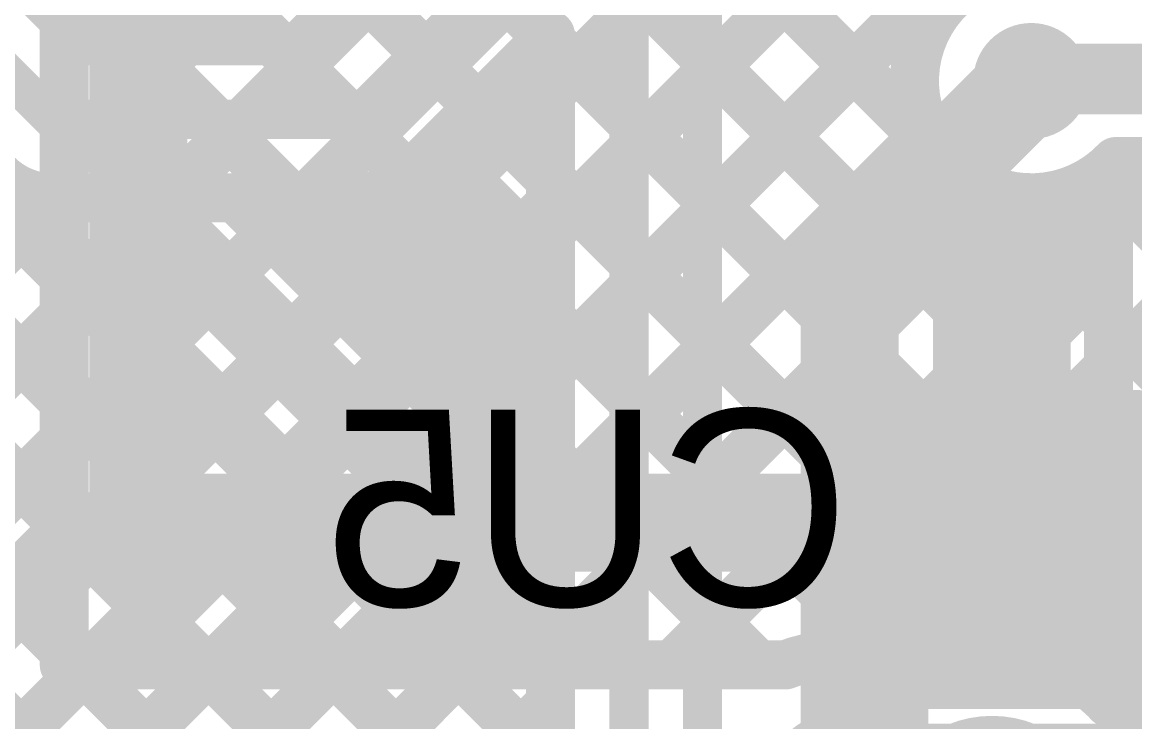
# Model space of a CAD drawing. Header units: millimetres. Extents: x 0.79 to 4.38, y 0.99 to 3.94.
# Drawn here: x 2.8004 to 3.0271, y 2.2424 to 2.385 of the extents above; entities that cross this region are included whole.
import ezdxf

# ---------------------------------------------------------------- set-up
doc = ezdxf.new("R2010")
doc.units = ezdxf.units.MM
doc.header["$MEASUREMENT"] = 0
for name, color, linetype in [('BottomLayer', 5, 'Continuous'), ('BottomOverlay', 54, 'Continuous'), ('BottomPaste', 16, 'Continuous'), ('BottomSolder', 6, 'Continuous'), ('MultiLayer', 9, 'Continuous'), ('TopLayer', 1, 'Continuous'), ('TopOverlay', 2, 'Continuous'), ('ViaHoleLayer', 16, 'Continuous')]:
    doc.layers.add(name, color=color, linetype=linetype)

# ---------------------------------------------------------------- blocks, each defined once
blk = doc.blocks.new('C__0603_B_77')
at = {"layer": 'BottomLayer'}
for points in [[(-0.045, 0.0175), (-0.045, -0.0175), (-0.015, 0.0175), (-0.015, -0.0175)], [(0.015, 0.0175), (0.015, -0.0175), (0.045, 0.0175), (0.045, -0.0175)]]:
    blk.add_solid(points, dxfattribs=at)
at = {"layer": 'BottomOverlay', "const_width": 0.01}
for points in [[(0.052, 0.024), (-0.052, 0.024)], [(-0.052, -0.024), (-0.052, 0.024)], [(0.052, -0.024), (0.052, 0.024)], [(0.052, -0.024), (-0.052, -0.024)]]:
    blk.add_lwpolyline(points, dxfattribs=at)
at = {"layer": 'BottomOverlay', "const_width": 0.005}
for points in [[(-0.0545, 0.024, 1), (-0.0495, 0.024, 1)], [(-0.0545, 0.024, 1), (-0.0495, 0.024, 1)], [(0.0495, 0.024, 1), (0.0545, 0.024, 1)], [(0.0495, 0.024, 1), (0.0545, 0.024, 1)], [(-0.0545, -0.024, 1), (-0.0495, -0.024, 1)], [(-0.0545, -0.024, 1), (-0.0495, -0.024, 1)], [(0.0495, -0.024, 1), (0.0545, -0.024, 1)], [(0.0495, -0.024, 1), (0.0545, -0.024, 1)]]:
    blk.add_lwpolyline(points, format="xyb", close=True, dxfattribs=at)
at = {"layer": 'BottomPaste'}
for points in [[(-0.045, 0.0175), (-0.045, -0.0175), (-0.015, 0.0175), (-0.015, -0.0175)], [(0.015, 0.0175), (0.015, -0.0175), (0.045, 0.0175), (0.045, -0.0175)]]:
    blk.add_solid(points, dxfattribs=at)
at = {"layer": 'BottomSolder'}
for points in [[(-0.049, 0.0215), (-0.049, -0.0215), (-0.011, 0.0215), (-0.011, -0.0215)], [(0.011, 0.0215), (0.011, -0.0215), (0.049, 0.0215), (0.049, -0.0215)]]:
    blk.add_solid(points, dxfattribs=at)
blk = doc.blocks.new('STM32F070CBT6TR_258')
at = {"layer": 'TopOverlay', "const_width": 0.02362}
blk.add_lwpolyline([(-0.09219, 0.103, 1), (-0.11581, 0.103, 1)], format="xyb", close=True, dxfattribs=at)

msp = doc.modelspace()

# ---------------------------------------------------------------- linework, layer by layer
at = {"layer": 'BottomLayer'}
for points, const_width in [([(2.80892, 2.45196), (3.01088, 2.25)], 0.01), ([(2.80892, 2.254), (2.80892, 2.439)], 0.01), ([(2.80892, 2.27152), (2.97448, 2.43708)], 0.01), ([(2.94636, 2.42765), (2.98685, 2.38716)], 0.01), ([(2.80892, 2.42368), (2.98259, 2.25)], 0.01), ([(2.80892, 2.38465), (2.84543, 2.42117)], 0.01), ([(2.80892, 2.35637), (2.87196, 2.41941)], 0.01), ([(2.87052, 2.41864), (3.05016, 2.239)], 0.01), ([(2.90059, 2.41685), (3.07934, 2.2381)], 0.01), ([(2.80892, 2.32808), (2.89712, 2.41628)], 0.01), ([(2.80892, 2.2998), (2.92532, 2.4162)], 0.01), ([(2.92931, 2.41642), (2.98677, 2.35895)], 0.01), ([(2.81969, 2.254), (2.97614, 2.41046)], 0.01), ([(2.824, 2.285), (2.824, 2.403)], 0.02), ([(2.84797, 2.254), (2.99516, 2.40119)], 0.01), ([(2.80892, 2.39539), (2.95031, 2.254)], 0.01), ([(3.0055, 2.3735), (3.006, 2.373)], 0.02), ([(3.006, 2.373), (3.00758, 2.37458)], 0.012), ([(3.00758, 2.37458), (3.05935, 2.37458)], 0.012), ([(2.80892, 2.36711), (2.92202, 2.254)], 0.01), ([(2.87625, 2.254), (2.98467, 2.36242)], 0.01), ([(2.93282, 2.254), (3.03485, 2.35603)], 0.01), ([(2.98539, 2.25), (3.09197, 2.35658)], 0.01), ([(3.02325, 2.35658), (3.03485, 2.35658)], 0.01), ([(2.96282, 2.25571), (3.06069, 2.35358)], 0.01), ([(2.99195, 2.35377), (3.09246, 2.25327)], 0.01), ([(3.02016, 2.35385), (3.11057, 2.26344)], 0.01), ([(2.90454, 2.254), (3.0004, 2.34986)], 0.01), ([(2.80892, 2.33882), (2.89374, 2.254)], 0.01), ([(3.004, 2.283), (3.004, 2.33)], 0.02), ([(3.01368, 2.25), (3.09016, 2.32648)], 0.01), ([(2.80892, 2.31054), (2.86546, 2.254)], 0.01), ([(2.826, 2.283), (3.004, 2.283)], 0.02), ([(2.80892, 2.28225), (2.83717, 2.254)], 0.01), ([(2.80892, 2.254), (2.95589, 2.254)], 0.01), ([(2.98059, 2.25), (3.0335, 2.25)], 0.01)]:
    msp.add_lwpolyline(points, dxfattribs=dict(at, const_width=const_width))
at = {"layer": 'BottomLayer', "const_width": 0.01}
for points in [[(3.02325, 2.35658, -2.171228), (3.01955, 2.39258)], [(2.95589, 2.254, -0.283829), (2.98059, 2.25)]]:
    msp.add_lwpolyline(points, format="xyb", dxfattribs=at)
at = {"layer": 'BottomLayer'}
for points, const_width in [([(2.98435, 2.38716, 1), (2.98935, 2.38716, 1)], 0.005), ([(2.80642, 2.38465, 1), (2.81142, 2.38465, 1)], 0.005), ([(3.00009, 2.373, 1), (3.01191, 2.373, 1)], 0.01181), ([(3.0005, 2.3735, 1), (3.0105, 2.3735, 1)], 0.01), ([(3.001, 2.373, 1), (3.011, 2.373, 1)], 0.01), ([(3.003, 2.373, 1), (3.009, 2.373, 1)], 0.006), ([(3.00458, 2.37458, 1), (3.01058, 2.37458, 1)], 0.006), ([(3.00458, 2.37458, 1), (3.01058, 2.37458, 1)], 0.006), ([(2.80642, 2.36711, 1), (2.81142, 2.36711, 1)], 0.005), ([(2.98217, 2.36242, 1), (2.98717, 2.36242, 1)], 0.005), ([(2.98427, 2.35895, 1), (2.98927, 2.35895, 1)], 0.005), ([(2.80642, 2.35637, 1), (2.81142, 2.35637, 1)], 0.005), ([(3.02075, 2.35658, 1), (3.02575, 2.35658, 1)], 0.005), ([(3.02075, 2.35658, 1), (3.02575, 2.35658, 1)], 0.005), ([(2.98945, 2.35377, 1), (2.99445, 2.35377, 1)], 0.005), ([(3.01766, 2.35385, 1), (3.02266, 2.35385, 1)], 0.005), ([(2.9979, 2.34986, 1), (3.0029, 2.34986, 1)], 0.005), ([(2.80642, 2.33882, 1), (2.81142, 2.33882, 1)], 0.005), ([(2.99809, 2.33, 1), (3.00991, 2.33, 1)], 0.01181), ([(2.999, 2.33, 1), (3.009, 2.33, 1)], 0.01), ([(2.80642, 2.32808, 1), (2.81142, 2.32808, 1)], 0.005), ([(2.80642, 2.31054, 1), (2.81142, 2.31054, 1)], 0.005), ([(2.80642, 2.2998, 1), (2.81142, 2.2998, 1)], 0.005), ([(2.81809, 2.283, 1), (2.82991, 2.283, 1)], 0.01181), ([(2.819, 2.285, 1), (2.829, 2.285, 1)], 0.01), ([(2.821, 2.283, 1), (2.831, 2.283, 1)], 0.01), ([(2.999, 2.283, 1), (3.009, 2.283, 1)], 0.01), ([(2.999, 2.283, 1), (3.009, 2.283, 1)], 0.01), ([(2.80642, 2.28225, 1), (2.81142, 2.28225, 1)], 0.005), ([(2.80642, 2.27152, 1), (2.81142, 2.27152, 1)], 0.005), ([(2.96032, 2.25571, 1), (2.96532, 2.25571, 1)], 0.005), ([(2.80642, 2.254, 1), (2.81142, 2.254, 1)], 0.005), ([(2.80642, 2.254, 1), (2.81142, 2.254, 1)], 0.005), ([(2.81719, 2.254, 1), (2.82219, 2.254, 1)], 0.005), ([(2.83467, 2.254, 1), (2.83967, 2.254, 1)], 0.005), ([(2.84547, 2.254, 1), (2.85047, 2.254, 1)], 0.005), ([(2.86296, 2.254, 1), (2.86796, 2.254, 1)], 0.005), ([(2.87375, 2.254, 1), (2.87875, 2.254, 1)], 0.005), ([(2.89124, 2.254, 1), (2.89624, 2.254, 1)], 0.005), ([(2.90204, 2.254, 1), (2.90704, 2.254, 1)], 0.005), ([(2.91952, 2.254, 1), (2.92452, 2.254, 1)], 0.005), ([(2.93032, 2.254, 1), (2.93532, 2.254, 1)], 0.005), ([(2.94781, 2.254, 1), (2.95281, 2.254, 1)], 0.005), ([(2.95339, 2.254, 1), (2.95839, 2.254, 1)], 0.005), ([(2.95339, 2.254, 1), (2.95839, 2.254, 1)], 0.005), ([(2.97809, 2.25, 1), (2.98309, 2.25, 1)], 0.005), ([(2.97809, 2.25, 1), (2.98309, 2.25, 1)], 0.005), ([(2.98009, 2.25, 1), (2.98509, 2.25, 1)], 0.005), ([(2.98289, 2.25, 1), (2.98789, 2.25, 1)], 0.005), ([(3.00838, 2.25, 1), (3.01338, 2.25, 1)], 0.005), ([(3.01118, 2.25, 1), (3.01618, 2.25, 1)], 0.005), ([(2.95909, 2.232, 1), (2.97091, 2.232, 1)], 0.01181)]:
    msp.add_lwpolyline(points, format="xyb", close=True, dxfattribs=dict(at, const_width=const_width))
msp.add_solid([(2.978, 2.246), (3.082, 2.246), (2.978, 2.307), (3.082, 2.307)], dxfattribs=at)
at = {"layer": 'MultiLayer', "const_width": 0.01181}
for points in [[(3.00009, 2.373, 1), (3.01191, 2.373, 1)], [(2.99809, 2.33, 1), (3.00991, 2.33, 1)], [(2.81809, 2.283, 1), (2.82991, 2.283, 1)], [(2.95909, 2.232, 1), (2.97091, 2.232, 1)]]:
    msp.add_lwpolyline(points, format="xyb", close=True, dxfattribs=at)
at = {"layer": 'TopLayer'}
for points, const_width in [([(2.86819, 2.36519), (2.926, 2.423)], 0.008), ([(2.85566, 2.38019), (2.895, 2.41953)], 0.008), ([(2.78142, 2.41158), (2.81281, 2.38019)], 0.008), ([(2.924, 2.21679), (2.924, 2.399)], 0.008), ([(2.77989, 2.3919), (2.8066, 2.36519)], 0.008), ([(2.939, 2.223), (2.939, 2.39116)], 0.008), ([(2.87952, 2.35389), (2.908, 2.38237)], 0.01), ([(2.908, 2.21679), (2.908, 2.38237)], 0.01), ([(2.81281, 2.38019), (2.85566, 2.38019)], 0.008), ([(2.76624, 2.37584), (2.908, 2.23408)], 0.01), ([(2.969, 2.336), (3.006, 2.373)], 0.02), ([(3.006, 2.373), (3.00679, 2.37221)], 0.012), ([(2.7663, 2.23173), (2.908, 2.37343)], 0.01), ([(2.89749, 2.37186), (2.908, 2.36135)], 0.01), ([(3.00679, 2.37221), (3.05935, 2.37221)], 0.012), ([(2.8066, 2.36519), (2.86819, 2.36519)], 0.008), ([(2.88476, 2.35914), (2.908, 2.3359)], 0.01), ([(3.02063, 2.35421), (3.05935, 2.35421)], 0.01), ([(2.991, 2.32689), (3.01512, 2.351)], 0.01), ([(3.004, 2.33), (3.02653, 2.35253)], 0.008), ([(3.01847, 2.35271), (3.02176, 2.34942)], 0.01), ([(3.02653, 2.35253), (3.05935, 2.35253)], 0.008), ([(2.76624, 2.35038), (2.92138, 2.19524)], 0.01), ([(2.76624, 2.30803), (2.80739, 2.34919)], 0.01), ([(2.76624, 2.28258), (2.83285, 2.34919)], 0.01), ([(2.76624, 2.25712), (2.85831, 2.34919)], 0.01), ([(2.8066, 2.34919), (2.86819, 2.34919)], 0.01), ([(2.81834, 2.34919), (2.908, 2.25953)], 0.01), ([(2.8438, 2.34919), (2.908, 2.28499)], 0.01), ([(2.86922, 2.34922), (2.908, 2.31044)], 0.01), ([(3.02176, 2.35075), (3.05751, 2.35075)], 0.01), ([(3.02176, 2.33106), (3.02176, 2.35075)], 0.01), ([(2.79735, 2.23732), (2.908, 2.34797)], 0.01), ([(2.969, 2.236), (2.969, 2.336)], 0.02), ([(3.00492, 2.34081), (3.02176, 2.32396)], 0.01), ([(3.00492, 2.3408), (3.02176, 2.32396)], 0.01), ([(2.991, 2.30369), (3.02176, 2.33446)], 0.01), ([(3.02176, 2.31494), (3.02176, 2.33106)], 0.01), ([(3.02176, 2.31494), (3.02176, 2.33106)], 0.01), ([(2.991, 2.254), (2.991, 2.32689)], 0.01), ([(2.99219, 2.32808), (3.02176, 2.2985)], 0.01), ([(2.76624, 2.32493), (2.89593, 2.19524)], 0.01), ([(2.80936, 2.22388), (2.908, 2.32252)], 0.01), ([(3.02176, 2.31138), (3.02176, 2.31494)], 0.01), ([(3.02176, 2.29525), (3.02176, 2.31138)], 0.01), ([(3.02176, 2.29525), (3.02176, 2.31138)], 0.01), ([(2.991, 2.27824), (3.02176, 2.309)], 0.01), ([(2.991, 2.30381), (3.02176, 2.27305)], 0.01), ([(2.76624, 2.29947), (2.87047, 2.19524)], 0.01), ([(2.83534, 2.2244), (2.908, 2.29706)], 0.01), ([(3.02176, 2.29169), (3.02176, 2.29525)], 0.01), ([(3.02176, 2.27557), (3.02176, 2.29169)], 0.01), ([(3.02176, 2.27557), (3.02176, 2.29169)], 0.01), ([(2.76096, 2.234), (2.80996, 2.283)], 0.01), ([(2.80996, 2.283), (2.824, 2.283)], 0.01), ([(2.99222, 2.254), (3.02176, 2.28355)], 0.01), ([(2.991, 2.27835), (3.02176, 2.24759)], 0.01), ([(2.76624, 2.27402), (2.81555, 2.22471)], 0.01), ([(3.02176, 2.27201), (3.02176, 2.27557)], 0.01), ([(2.84747, 2.21107), (2.908, 2.27161)], 0.01), ([(3.02176, 2.25588), (3.02176, 2.27201)], 0.01), ([(3.02176, 2.25588), (3.02176, 2.27201)], 0.01), ([(3.01518, 2.2515), (3.02176, 2.25809)], 0.01), ([(3.02176, 2.25232), (3.02176, 2.25588)], 0.01), ([(2.991, 2.254), (3.005, 2.254)], 0.01), ([(3.02176, 2.24635), (3.02176, 2.25232)], 0.01), ([(3.02176, 2.24635), (3.02176, 2.25232)], 0.01), ([(2.85709, 2.19524), (2.908, 2.24615)], 0.01), ([(2.965, 2.232), (2.969, 2.236)], 0.02)]:
    msp.add_lwpolyline(points, dxfattribs=dict(at, const_width=const_width))
for points, const_width in [([(2.9055, 2.38237, 1), (2.9105, 2.38237, 1)], 0.005), ([(2.9055, 2.38237, 1), (2.9105, 2.38237, 1)], 0.005), ([(2.81081, 2.38019, 1), (2.81481, 2.38019, 1)], 0.004), ([(2.81081, 2.38019, 1), (2.81481, 2.38019, 1)], 0.004), ([(2.85366, 2.38019, 1), (2.85766, 2.38019, 1)], 0.004), ([(2.85366, 2.38019, 1), (2.85766, 2.38019, 1)], 0.004), ([(3.00009, 2.373, 1), (3.01191, 2.373, 1)], 0.01181), ([(3.001, 2.373, 1), (3.011, 2.373, 1)], 0.01), ([(3.003, 2.373, 1), (3.009, 2.373, 1)], 0.006), ([(2.89499, 2.37186, 1), (2.89999, 2.37186, 1)], 0.005), ([(2.9055, 2.37343, 1), (2.9105, 2.37343, 1)], 0.005), ([(3.00379, 2.37221, 1), (3.00979, 2.37221, 1)], 0.006), ([(3.00379, 2.37221, 1), (3.00979, 2.37221, 1)], 0.006), ([(2.8046, 2.36519, 1), (2.8086, 2.36519, 1)], 0.004), ([(2.8046, 2.36519, 1), (2.8086, 2.36519, 1)], 0.004), ([(2.86619, 2.36519, 1), (2.87019, 2.36519, 1)], 0.004), ([(2.86619, 2.36519, 1), (2.87019, 2.36519, 1)], 0.004), ([(2.9055, 2.36135, 1), (2.9105, 2.36135, 1)], 0.005), ([(2.88226, 2.35914, 1), (2.88726, 2.35914, 1)], 0.005), ([(2.877, 2.35388, 1), (2.882, 2.35388, 1)], 0.005), ([(2.87702, 2.35389, 1), (2.88202, 2.35389, 1)], 0.005), ([(2.87702, 2.35389, 1), (2.88202, 2.35389, 1)], 0.005), ([(3.01813, 2.35421, 1), (3.02313, 2.35421, 1)], 0.005), ([(3.01813, 2.35421, 1), (3.02313, 2.35421, 1)], 0.005), ([(3.01262, 2.351, 1), (3.01762, 2.351, 1)], 0.005), ([(3.01262, 2.351, 1), (3.01762, 2.351, 1)], 0.005), ([(3.01597, 2.35271, 1), (3.02097, 2.35271, 1)], 0.005), ([(3.02453, 2.35253, 1), (3.02853, 2.35253, 1)], 0.004), ([(3.02453, 2.35253, 1), (3.02853, 2.35253, 1)], 0.004), ([(2.8041, 2.34919, 1), (2.8091, 2.34919, 1)], 0.005), ([(2.8041, 2.34919, 1), (2.8091, 2.34919, 1)], 0.005), ([(2.8041, 2.34919, 1), (2.8091, 2.34919, 1)], 0.005), ([(2.80489, 2.34919, 1), (2.80989, 2.34919, 1)], 0.005), ([(2.81584, 2.34919, 1), (2.82084, 2.34919, 1)], 0.005), ([(2.83035, 2.34919, 1), (2.83535, 2.34919, 1)], 0.005), ([(2.8413, 2.34919, 1), (2.8463, 2.34919, 1)], 0.005), ([(2.85581, 2.34919, 1), (2.86081, 2.34919, 1)], 0.005), ([(2.86569, 2.34919, 1), (2.87069, 2.34919, 1)], 0.005), ([(2.86569, 2.34919, 1), (2.87069, 2.34919, 1)], 0.005), ([(2.86569, 2.34919, 1), (2.87069, 2.34919, 1)], 0.005), ([(2.86672, 2.34922, 1), (2.87172, 2.34922, 1)], 0.005), ([(3.01926, 2.35075, 1), (3.02426, 2.35075, 1)], 0.005), ([(3.01926, 2.35075, 1), (3.02426, 2.35075, 1)], 0.005), ([(3.01926, 2.34942, 1), (3.02426, 2.34942, 1)], 0.005), ([(2.9055, 2.34797, 1), (2.9105, 2.34797, 1)], 0.005), ([(2.964, 2.336, 1), (2.974, 2.336, 1)], 0.01), ([(2.964, 2.336, 1), (2.974, 2.336, 1)], 0.01), ([(3.00242, 2.34081, 1), (3.00742, 2.34081, 1)], 0.005), ([(3.00242, 2.3408, 1), (3.00742, 2.3408, 1)], 0.005), ([(2.9055, 2.3359, 1), (2.9105, 2.3359, 1)], 0.005), ([(2.99809, 2.33, 1), (3.00991, 2.33, 1)], 0.01181), ([(3.01926, 2.33446, 1), (3.02426, 2.33446, 1)], 0.005), ([(3.01926, 2.33106, 1), (3.02426, 2.33106, 1)], 0.005), ([(3.01926, 2.33106, 1), (3.02426, 2.33106, 1)], 0.005), ([(3.01926, 2.33106, 1), (3.02426, 2.33106, 1)], 0.005), ([(3.002, 2.33, 1), (3.006, 2.33, 1)], 0.004), ([(2.9885, 2.32689, 1), (2.9935, 2.32689, 1)], 0.005), ([(2.9885, 2.32689, 1), (2.9935, 2.32689, 1)], 0.005), ([(2.98969, 2.32808, 1), (2.99469, 2.32808, 1)], 0.005), ([(3.01926, 2.32396, 1), (3.02426, 2.32396, 1)], 0.005), ([(3.01926, 2.32396, 1), (3.02426, 2.32396, 1)], 0.005), ([(2.9055, 2.32252, 1), (2.9105, 2.32252, 1)], 0.005), ([(3.01926, 2.31494, 1), (3.02426, 2.31494, 1)], 0.005), ([(3.01926, 2.31494, 1), (3.02426, 2.31494, 1)], 0.005), ([(3.01926, 2.31494, 1), (3.02426, 2.31494, 1)], 0.005), ([(2.9055, 2.31044, 1), (2.9105, 2.31044, 1)], 0.005), ([(3.01926, 2.31138, 1), (3.02426, 2.31138, 1)], 0.005), ([(3.01926, 2.31138, 1), (3.02426, 2.31138, 1)], 0.005), ([(3.01926, 2.31138, 1), (3.02426, 2.31138, 1)], 0.005), ([(3.01926, 2.309, 1), (3.02426, 2.309, 1)], 0.005), ([(2.9885, 2.30381, 1), (2.9935, 2.30381, 1)], 0.005), ([(2.9885, 2.30369, 1), (2.9935, 2.30369, 1)], 0.005), ([(2.9055, 2.29706, 1), (2.9105, 2.29706, 1)], 0.005), ([(3.01926, 2.2985, 1), (3.02426, 2.2985, 1)], 0.005), ([(3.01926, 2.29525, 1), (3.02426, 2.29525, 1)], 0.005), ([(3.01926, 2.29525, 1), (3.02426, 2.29525, 1)], 0.005), ([(3.01926, 2.29525, 1), (3.02426, 2.29525, 1)], 0.005), ([(2.81809, 2.283, 1), (2.82991, 2.283, 1)], 0.01181), ([(3.01926, 2.29169, 1), (3.02426, 2.29169, 1)], 0.005), ([(3.01926, 2.29169, 1), (3.02426, 2.29169, 1)], 0.005), ([(3.01926, 2.29169, 1), (3.02426, 2.29169, 1)], 0.005), ([(2.80746, 2.283, 1), (2.81246, 2.283, 1)], 0.005), ([(2.80746, 2.283, 1), (2.81246, 2.283, 1)], 0.005), ([(2.8215, 2.283, 1), (2.8265, 2.283, 1)], 0.005), ([(2.9055, 2.28499, 1), (2.9105, 2.28499, 1)], 0.005), ([(3.01926, 2.28355, 1), (3.02426, 2.28355, 1)], 0.005), ([(2.9885, 2.27835, 1), (2.9935, 2.27835, 1)], 0.005), ([(2.9885, 2.27824, 1), (2.9935, 2.27824, 1)], 0.005), ([(3.01926, 2.27557, 1), (3.02426, 2.27557, 1)], 0.005), ([(3.01926, 2.27557, 1), (3.02426, 2.27557, 1)], 0.005), ([(3.01926, 2.27557, 1), (3.02426, 2.27557, 1)], 0.005), ([(2.9055, 2.27161, 1), (2.9105, 2.27161, 1)], 0.005), ([(3.01926, 2.27305, 1), (3.02426, 2.27305, 1)], 0.005), ([(3.01926, 2.27201, 1), (3.02426, 2.27201, 1)], 0.005), ([(3.01926, 2.27201, 1), (3.02426, 2.27201, 1)], 0.005), ([(3.01926, 2.27201, 1), (3.02426, 2.27201, 1)], 0.005), ([(2.9055, 2.25953, 1), (2.9105, 2.25953, 1)], 0.005), ([(3.01926, 2.25809, 1), (3.02426, 2.25809, 1)], 0.005), ([(3.01926, 2.25588, 1), (3.02426, 2.25588, 1)], 0.005), ([(3.01926, 2.25588, 1), (3.02426, 2.25588, 1)], 0.005), ([(3.01926, 2.25588, 1), (3.02426, 2.25588, 1)], 0.005), ([(2.9885, 2.254, 1), (2.9935, 2.254, 1)], 0.005), ([(2.9885, 2.254, 1), (2.9935, 2.254, 1)], 0.005), ([(2.98972, 2.254, 1), (2.99472, 2.254, 1)], 0.005), ([(3.0025, 2.254, 1), (3.0075, 2.254, 1)], 0.005), ([(3.0025, 2.254, 1), (3.0075, 2.254, 1)], 0.005), ([(3.0025, 2.254, 1), (3.0075, 2.254, 1)], 0.005), ([(3.01268, 2.2515, 1), (3.01768, 2.2515, 1)], 0.005), ([(3.01926, 2.25232, 1), (3.02426, 2.25232, 1)], 0.005), ([(3.01926, 2.25232, 1), (3.02426, 2.25232, 1)], 0.005), ([(3.01926, 2.25232, 1), (3.02426, 2.25232, 1)], 0.005), ([(3.01806, 2.24756, 1), (3.02306, 2.24756, 1)], 0.005), ([(3.0181, 2.24752, 1), (3.0231, 2.24752, 1)], 0.005), ([(3.01926, 2.24759, 1), (3.02426, 2.24759, 1)], 0.005), ([(2.9055, 2.24615, 1), (2.9105, 2.24615, 1)], 0.005), ([(3.01926, 2.24635, 1), (3.02426, 2.24635, 1)], 0.005), ([(3.01926, 2.24635, 1), (3.02426, 2.24635, 1)], 0.005), ([(2.964, 2.236, 1), (2.974, 2.236, 1)], 0.01), ([(2.964, 2.236, 1), (2.974, 2.236, 1)], 0.01), ([(2.95909, 2.232, 1), (2.97091, 2.232, 1)], 0.01181)]:
    msp.add_lwpolyline(points, format="xyb", close=True, dxfattribs=dict(at, const_width=const_width))
at = {"layer": 'TopLayer', "const_width": 0.01}
for points in [[(2.8066, 2.34919, -0.199231), (2.79527, 2.35389)], [(2.8066, 2.34919, -0.198912), (2.79528, 2.35388)], [(2.87952, 2.35389, -0.199231), (2.86819, 2.34919)], [(2.8795, 2.35388, -0.198912), (2.86819, 2.34919)], [(3.02063, 2.35421, -0.067282), (3.01512, 2.351)], [(3.005, 2.254, -0.198912), (3.02056, 2.24756)], [(3.005, 2.254, -0.199566), (3.0206, 2.24752)], [(2.76912, 2.23173, -0.607484), (2.81009, 2.22138)]]:
    msp.add_lwpolyline(points, format="xyb", dxfattribs=at)
at = {"layer": 'ViaHoleLayer', "const_width": 0.00591}
for points in [[(3.00305, 2.373, 1), (3.00895, 2.373, 1)], [(3.00105, 2.33, 1), (3.00695, 2.33, 1)], [(2.82105, 2.283, 1), (2.82695, 2.283, 1)]]:
    msp.add_lwpolyline(points, format="xyb", close=True, dxfattribs=at)

# ---------------------------------------------------------------- block references
for name, p, rotation in [('STM32F070CBT6TR_258', (2.894, 2.323), 180), ('C__0603_B_77', (3.004, 2.253), 270)]:
    msp.add_blockref(name, p, dxfattribs=dict(rotation=rotation))

# ---------------------------------------------------------------- texts
at = {"layer": 'BottomOverlay', "text_generation_flag": 2}
msp.add_text('CU5', height=0.04, dxfattribs=at).set_placement((2.969, 2.266))

doc.saveas('drawing.dxf')
